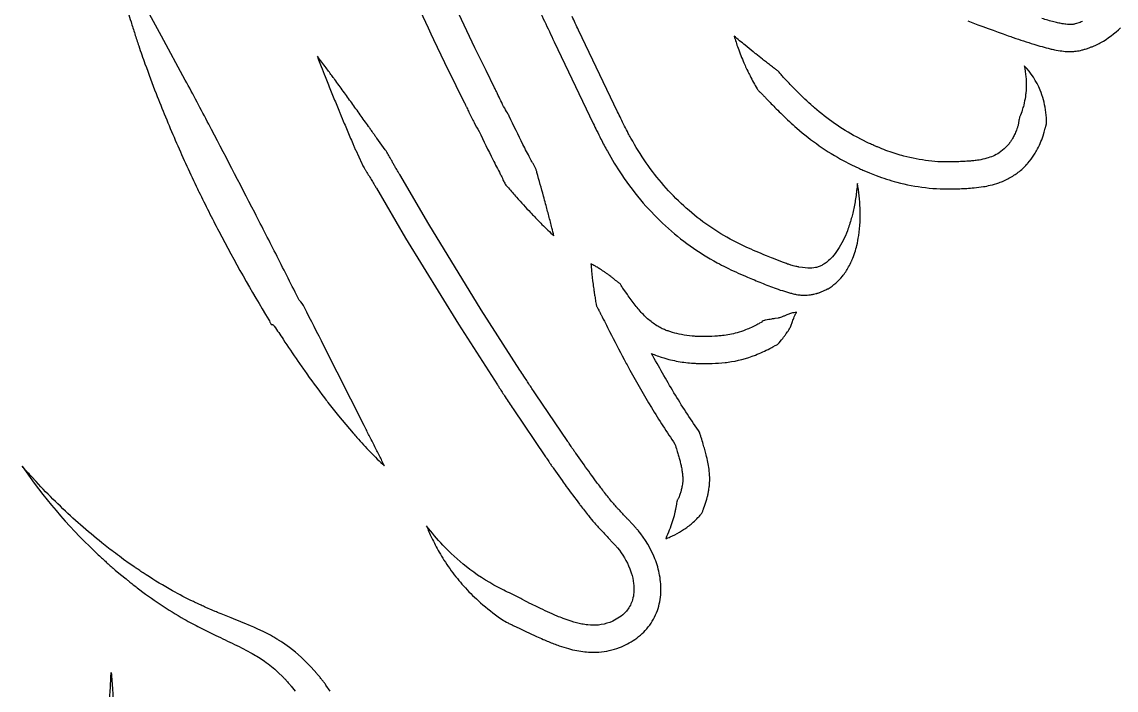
# Model space of a CAD drawing. Header units: millimetres. Extents: x 4236 to 5436, y 1579 to 2339.
# Drawn here: x 4937.4 to 5004.5, y 1959.5 to 2000.5 of the extents above; entities that cross this region are included whole.
import ezdxf

# ---------------------------------------------------------------- set-up
doc = ezdxf.new("R2010")
doc.units = ezdxf.units.MM
doc.layers.add('Default', color=70, linetype='Continuous')

msp = doc.modelspace()

# ---------------------------------------------------------------- linework, layer by layer
at = {"layer": 'Default'}
for points in [[(4960.029, 2005.12, 0.007928), (4962.613, 1999.416), (4963.288, 1998.002), (4963.975, 1996.596), (4964.492, 1995.56, -0.003726), (4964.598, 1995.346, -0.004687), (4964.627, 1995.286, -0.007498), (4964.652, 1995.229, 0.004373), (4964.775, 1994.962, 0.01327), (4965.094, 1994.325, 0.015524), (4965.406, 1993.784, 0.007639), (4966.248, 1992.054, 0.003034), (4966.701, 1991.173, -0.002591), (4966.758, 1991.063, -0.007004), (4966.814, 1990.952, -0.005229), (4966.839, 1990.896, -0.002396), (4966.863, 1990.839, 0.003183), (4966.912, 1990.724, 0.059899), (4967.048, 1990.499, 0.004616), (4967.119, 1990.414, -0.001564), (4967.201, 1990.318, 0.004044), (4967.7, 1989.747, 0.008247), (4968.553, 1988.816, 0.001405), (4968.727, 1988.632, 0.00505), (4969.256, 1988.088, 0.008993), (4969.985, 1987.379, 0.00374), (4969.867, 1987.874, 0.003878), (4969.678, 1988.609, 0.001984), (4969.482, 1989.338, 0.001432), (4969.35, 1989.821, 0.001053), (4968.948, 1991.259, -0.003641), (4968.932, 1991.318, 0.002671), (4968.907, 1991.408, 0.007432), (4968.881, 1991.496, 0.023508), (4968.848, 1991.581, 0.035764), (4968.761, 1991.74, 0.003259), (4968.712, 1991.816, -0.002465), (4968.679, 1991.867, -0.005957), (4968.632, 1991.944, -0.00767), (4968.574, 1992.05, -0.002019), (4968.532, 1992.13, -0.003028), (4968.092, 1992.987, -0.008063), (4967.252, 1994.714), (4967.225, 1994.773), (4967.191, 1994.826, -0.013607), (4966.971, 1995.199, -0.013104), (4966.728, 1995.668, -0.007274), (4966.533, 1996.084, 0.009077), (4966.465, 1996.232, 0.004122), (4966.355, 1996.453), (4965.829, 1997.509), (4965.149, 1998.901), (4964.482, 2000.299, -0.007736), (4961.924, 2005.944, -0.006207)], [(4968.816, 2001.794, 0.000915), (4970.007, 1999.281), (4972.402, 1994.266, 0.001891), (4972.607, 1993.843, 0.004345), (4972.871, 1993.312, 0.009225), (4973.264, 1992.572, 0.021299), (4974.143, 1991.129, 0.032157), (4975.47, 1989.392, 0.027021), (4976.829, 1987.999, 0.030209), (4978.344, 1986.772, 0.02988), (4979.998, 1985.737, 0.009333), (4980.538, 1985.455, 0.015372), (4981.742, 1984.905, 0.000386), (4982.173, 1984.725, 0.001688), (4982.605, 1984.545, 0.003554), (4983.044, 1984.368, 0.005226), (4983.496, 1984.195, 0.022629), (4984.501, 1983.877, -0.002389), (4984.599, 1983.852, 0.008829), (4984.732, 1983.819, 0.000236), (4984.802, 1983.805, 0.00252), (4984.871, 1983.791, 0.010852), (4985.012, 1983.768, 0.020589), (4985.232, 1983.748, 0.039091), (4985.612, 1983.759, 0.002689), (4985.728, 1983.774, 0.007829), (4985.844, 1983.793, 0.014034), (4985.921, 1983.81), (4986.075, 1983.845, 0.006474), (4986.132, 1983.862, 0.002708), (4986.226, 1983.893, -0.003971), (4986.301, 1983.917, 0.010678), (4986.375, 1983.944), (4986.518, 1984.006, 0.008021), (4986.607, 1984.046, 0.003846), (4986.726, 1984.109, -0.001861), (4986.793, 1984.145, 0.090776), (4987.675, 1984.91, 0.044962), (4988.055, 1985.477, 0.019091), (4988.232, 1985.831, 0.003647), (4988.259, 1985.89, 0.025997), (4988.439, 1986.37, 0.016981), (4988.557, 1986.793, 0.020228), (4988.676, 1987.398, 0.048879), (4988.763, 1989.077, 0.032713), (4988.594, 1990.595, -0.003149), (4988.571, 1990.363, -0.014589), (4988.466, 1989.559, -0.020151), (4988.307, 1988.773, -0.008908), (4988.222, 1988.443, -0.023514), (4987.981, 1987.696, -0.024276), (4987.719, 1987.092, -0.031364), (4987.402, 1986.538, -0.037894), (4987.062, 1986.095, -0.041222), (4986.749, 1985.8, -0.019475), (4986.64, 1985.717, -0.012438), (4986.547, 1985.656, -0.008374), (4986.454, 1985.6, -0.017207), (4986.36, 1985.551, -0.016859), (4986.246, 1985.502, -0.010222), (4986.151, 1985.467, -0.017616), (4986.036, 1985.437, -0.084761), (4985.548, 1985.411), (4985.224, 1985.447), (4985.012, 1985.473, -0.006186), (4984.953, 1985.483, 0.002057), (4984.811, 1985.511, -0.010723), (4984.666, 1985.548, -0.008016), (4984.519, 1985.591, -0.007099), (4984.319, 1985.657, -0.003211), (4984.065, 1985.747, -0.007169), (4983.444, 1985.988, -0.002532), (4983.022, 1986.162, -0.00072), (4982.387, 1986.428, -0.007775), (4981.773, 1986.697, -0.017389), (4980.789, 1987.189, -0.030051), (4979.305, 1988.117, -0.030093), (4977.944, 1989.22, -0.027125), (4976.718, 1990.477, -0.028426), (4975.64, 1991.867, -0.024284), (4974.71, 1993.373, -0.004279), (4974.55, 1993.666, -0.00902), (4974.092, 1994.569, -0.001887), (4973.894, 1994.98), (4971.5, 1999.992, -0.000267), (4971.103, 2000.827, -0.001377)], [(4943.895, 2001.061, 0.001726), (4944.06, 2000.501, 0.00036), (4944.177, 2000.13, 0.001053), (4944.295, 1999.759, 0.002095), (4944.415, 1999.39, 0.003147), (4944.538, 1999.023, 0.005069), (4944.918, 1997.925, 0.007092), (4945.597, 1996.109, 0.009676), (4946.776, 1993.249, 0.009439), (4948.06, 1990.434, 0.001286), (4948.227, 1990.086, 0.007701), (4949.443, 1987.667, 0.016943), (4952.514, 1982.235, 0.019024), (4952.572, 1982.098, 0.003065), (4952.604, 1982.038, 0.395089), (4952.755, 1981.943, 0.002195), (4952.769, 1981.93, -0.129192), (4952.842, 1981.849, -0.013759), (4953.385, 1981.047, 0.00578), (4954.293, 1979.703, 0.002539), (4954.69, 1979.135, 0.009186), (4955.92, 1977.455, 0.000761), (4956.132, 1977.18, 0.002575), (4956.453, 1976.769, 0.004717), (4956.78, 1976.362), (4957.222, 1975.825), (4957.675, 1975.296, 0.002021), (4957.905, 1975.035, 0.009615), (4958.732, 1974.139, 0.014032), (4959.601, 1973.281, 0.001135), (4959.447, 1973.594, 0.001729), (4959.135, 1974.215, 0.000679), (4958.666, 1975.14, -0.001026), (4958.355, 1975.755), (4955.886, 1980.651, 0.002928), (4954.689, 1982.991, 0.105047), (4954.371, 1983.433, 0.002186), (4953.015, 1986.126, 0.001097), (4951.642, 1988.807, 0.002125), (4948.824, 1994.23, 0.000518), (4948.11, 1995.583, 0.001103), (4947.39, 1996.935), (4945.935, 1999.631), (4945.202, 2000.979, -0.002243)], [(4995.371, 2000.559, 0.006907), (4997.841, 1999.649, 0.000869), (4998.154, 1999.541, 0.003248), (4998.781, 1999.328, 0.006146), (4999.419, 1999.124, 0.013993), (5000.413, 1998.85, 0.007984), (5000.675, 1998.791, 0.018974), (5001.139, 1998.713, 0.026471), (5001.548, 1998.68, 0.009125), (5001.685, 1998.679, 0.014874), (5001.855, 1998.687, 0.016269), (5001.999, 1998.702, 0.036058), (5002.375, 1998.776, 0.006348), (5002.471, 1998.803, 0.003788), (5002.565, 1998.832, 0.000789), (5002.705, 1998.876, -0.003162), (5002.8, 1998.905, 0.001937), (5002.891, 1998.941, 0.002515), (5002.983, 1998.978, 0.007656), (5003.163, 1999.054, 0.01124), (5003.34, 1999.137, 0.014924), (5003.512, 1999.228, 0.067088), (5004.732, 2000.136, -0.00306)], [(5002.395, 2000.524, -0.002847), (5002.246, 2000.463), (5001.955, 2000.374, 0.005891), (5001.859, 2000.353, -0.016942), (5001.786, 2000.342, -0.023018), (5001.693, 2000.333, -0.021566), (5001.56, 2000.334, -0.018295), (5001.38, 2000.349, -0.018581), (5001.079, 2000.396, -0.011536), (5000.794, 2000.459, -0.002788), (5000.647, 2000.495, -0.011252), (4999.903, 2000.705, -0.007897)], [(4956.279, 1959.483), (4956.013, 1959.854, 0.008241), (4955.946, 1959.947, 0.007277), (4955.842, 1960.083, 0.000661), (4955.735, 1960.217, -0.002813), (4955.664, 1960.307, 0.001474), (4955.593, 1960.396, 0.006151), (4955.52, 1960.485, 0.010796), (4955.445, 1960.571), (4955.103, 1960.955, 0.002456), (4955.022, 1961.037, 0.001182), (4954.9, 1961.159, -0.001116), (4954.819, 1961.241), (4954.615, 1961.443, 0.00517), (4954.554, 1961.504, 0.012192), (4954.489, 1961.562), (4954.137, 1961.864), (4953.96, 1962.014), (4953.773, 1962.152), (4953.348, 1962.458, 0.002603), (4953.25, 1962.52, 0.001297), (4953.103, 1962.611, -0.001124), (4953.005, 1962.672), (4952.808, 1962.794, 0.004909), (4952.733, 1962.835, 0.001323), (4952.607, 1962.903), (4952.205, 1963.117), (4951.799, 1963.308), (4951.596, 1963.402), (4951.394, 1963.487), (4950.99, 1963.656, 0.000768), (4950.791, 1963.737, 0.000891), (4950.195, 1963.974, -0.001326), (4949.802, 1964.131, -0.002814), (4949.366, 1964.309, 0.000535), (4949.22, 1964.369, -0.001477), (4949.124, 1964.409, -0.002867), (4949.028, 1964.45), (4948.647, 1964.617, -0.007329), (4948.362, 1964.744, -0.002474), (4948.174, 1964.832, -0.000067), (4947.893, 1964.966, -0.01541), (4946.602, 1965.635, -0.015503), (4944.992, 1966.604, -0.002605), (4944.731, 1966.779, -0.000662), (4944.471, 1966.956, 0.001036), (4944.298, 1967.074), (4943.95, 1967.311), (4943.61, 1967.557, -0.004642), (4943.102, 1967.932, -0.006188), (4942.269, 1968.577, -0.022715), (4939.729, 1970.807, -0.01173), (4938.53, 1972.009), (4938.239, 1972.319), (4937.952, 1972.632, -0.005001), (4937.383, 1973.266, 0.05251), (4941.816, 1968.059, 0.002017), (4942.13, 1967.765, 0.004904), (4942.607, 1967.329, 0.006902), (4943.094, 1966.905), (4943.423, 1966.625), (4943.759, 1966.355, -0.000422), (4943.927, 1966.22, 0.000717), (4944.18, 1966.017, 0.003143), (4944.434, 1965.815, 0.032982), (4947.329, 1963.892, 0.011473), (4948.288, 1963.374, 0.006684), (4949.259, 1962.895, 0.000948), (4950.411, 1962.349, -0.006733), (4950.964, 1962.072, -0.01025), (4951.496, 1961.784, -0.022979), (4952.246, 1961.314, -0.04043), (4953.069, 1960.642), (4953.384, 1960.341, -0.003924), (4953.433, 1960.287, 0.003362), (4953.482, 1960.232), (4953.645, 1960.05, 0.000974), (4953.743, 1959.941, -0.001601), (4953.809, 1959.868, -0.003283), (4953.873, 1959.794), (4954.119, 1959.486, -0.009155)], [(4942.716, 1958.739, 0.01315), (4942.802, 1959.794, 0.004978), (4942.83, 1960.383, 0.001639), (4942.839, 1960.619, -0.015569), (4942.932, 1959.558, -0.009061), (4942.966, 1958.728, -0.02415)]]:
    msp.add_lwpolyline(points, format="xyb", dxfattribs=at)
for points in [[(5000.152, 1994.127, 0.009102), (5000.167, 1994.186, 0.02952), (5000.189, 1994.32, 0.04105), (5000.193, 1994.456, 0.027145), (5000.128, 1995.116, 0.059323), (4999.8, 1996.309, 0.098887), (4998.823, 1997.804, -0.027795), (4998.923, 1997.12, -0.046433), (4998.923, 1996.16, -0.010962), (4998.894, 1995.918, -0.027906), (4998.791, 1995.401, -0.014981), (4998.7, 1995.084, -0.023847), (4998.557, 1994.693, 0.001972), (4998.531, 1994.619, 0.031125), (4998.502, 1994.468), (4998.479, 1994.295, -0.018761), (4998.457, 1994.201, -0.001588), (4998.427, 1994.097, 0.005012), (4998.403, 1994.015, -0.004033), (4998.375, 1993.934, -0.017911), (4998.267, 1993.661, -0.024091), (4998.139, 1993.402, -0.011408), (4998.033, 1993.229, -0.015942), (4997.93, 1993.081, -0.033143), (4997.764, 1992.883, -0.014946), (4997.684, 1992.796, -0.055361), (4997.291, 1992.477, -0.045185), (4996.911, 1992.272, -0.032953), (4996.523, 1992.135, -0.027111), (4996.055, 1992.031, -0.007834), (4995.875, 1992.005, -0.009475), (4995.597, 1991.973, -0.00714), (4995.31, 1991.951, -0.006388), (4994.915, 1991.931, -0.002981), (4994.507, 1991.918), (4994.404, 1991.915), (4994.307, 1991.915), (4994.115, 1991.914, -0.007603), (4994.018, 1991.913, -0.00692), (4993.874, 1991.916, -0.001057), (4993.73, 1991.922), (4993.537, 1991.929), (4993.345, 1991.944), (4993.153, 1991.959), (4992.962, 1991.981, -0.036206), (4991.444, 1992.271, -0.011435), (4990.978, 1992.406, -0.02125), (4989.969, 1992.772, -0.000722), (4989.878, 1992.81, -0.00114), (4989.787, 1992.849, -0.004108), (4989.604, 1992.928, -0.001421), (4989.466, 1992.989, -0.003913), (4989.328, 1993.052, -0.004346), (4989.239, 1993.094), (4988.885, 1993.263), (4988.537, 1993.444, -0.055461), (4985.957, 1995.238, -0.00437), (4985.734, 1995.436, -0.014762), (4984.791, 1996.339, -0.000757), (4984.72, 1996.411, -0.003701), (4984.221, 1996.927, 0.003446), (4984.152, 1997, -0.002216), (4984.083, 1997.073, -0.008222), (4983.999, 1997.166, -0.011656), (4983.921, 1997.264, 0.001874), (4983.844, 1997.363, 0.020584), (4983.761, 1997.457, 0.03454), (4983.685, 1997.524, -0.000616), (4983.519, 1997.645, -0.002498), (4983.271, 1997.83, -0.004849), (4983.024, 1998.019, -0.004743), (4982.776, 1998.209, -0.00204), (4982.365, 1998.533, -0.001182), (4982.201, 1998.665, -0.002616), (4981.708, 1999.069, -0.001054), (4981.044, 1999.621, 0.016926), (4981.276, 1998.894, 0.017706), (4981.64, 1997.982, 0.004769), (4981.705, 1997.831, 0.007547), (4981.868, 1997.484, 0.001936), (4982.013, 1997.189, 0.012544), (4982.448, 1996.392, 0.030311), (4982.514, 1996.306, 0.020089), (4982.626, 1996.189, 0.000787), (4982.745, 1996.078, -0.008132), (4982.84, 1995.982, -0.002935), (4982.951, 1995.864, 0.002903), (4983.026, 1995.785, 0.001683), (4983.318, 1995.481, 0.00271), (4983.616, 1995.177, 0.005012), (4983.996, 1994.799, 0.01443), (4984.873, 1993.99, 0.055983), (4987.755, 1991.987), (4988.146, 1991.784), (4988.544, 1991.594, 0.003576), (4988.644, 1991.547, 0.00355), (4988.79, 1991.48, 0.00131), (4988.938, 1991.415, 0.00363), (4989.137, 1991.328, 0.001826), (4989.339, 1991.243, 0.007282), (4989.75, 1991.082, 0.025682), (4991.018, 1990.674, 0.036475), (4992.771, 1990.339), (4992.994, 1990.314), (4993.217, 1990.296), (4993.44, 1990.279), (4993.664, 1990.27, 0.000938), (4993.776, 1990.265, 0.002521), (4993.888, 1990.262, 0.003523), (4993.972, 1990.26, 0.008834), (4994.112, 1990.26), (4994.448, 1990.262), (4994.553, 1990.265, 0.002306), (4994.978, 1990.279, 0.004664), (4995.305, 1990.294, 0.009515), (4995.751, 1990.327, 0.017065), (4996.326, 1990.4, 0.01655), (4996.738, 1990.483, 0.026045), (4997.273, 1990.639, 0.020557), (4997.569, 1990.754, 0.041198), (4998.196, 1991.093, 0.019675), (4998.462, 1991.282, 0.047754), (4998.984, 1991.768, 0.007464), (4999.05, 1991.839, 0.038663), (4999.417, 1992.325, 0.013048), (4999.583, 1992.596, 0.026097), (4999.803, 1993.048, 0.020405), (4999.978, 1993.511), (5000.046, 1993.746), (5000.109, 1993.981, 0.003232), (5000.127, 1994.039, 0.009503)], [(4975.03, 1969.467, -0.001655), (4974.988, 1969.514), (4974.832, 1969.684), (4974.525, 1970.011, -0.000405), (4974.374, 1970.171, -0.001454), (4974.15, 1970.408, -0.003046), (4973.932, 1970.643, -0.00146), (4973.861, 1970.721, -0.005344), (4973.654, 1970.955, -0.009812), (4973.393, 1971.269, -0.000835), (4973.327, 1971.352, -0.00459), (4972.864, 1971.949, -0.002215), (4972.603, 1972.295, -0.005051), (4971.834, 1973.35), (4971.328, 1974.063, -0.001484), (4971.266, 1974.153, -0.002254), (4971.142, 1974.334, -0.000885), (4970.957, 1974.606, 0.00131), (4970.834, 1974.788), (4968.867, 1977.692, -0.007112), (4968.501, 1978.238, -0.002371), (4968.145, 1978.792, 0.001568), (4967.907, 1979.162), (4965.534, 1982.858), (4962.313, 1988.102), (4960.534, 1991.134, 0.000797), (4960.479, 1991.229, 0.000085), (4960.312, 1991.513, -0.003017), (4960.202, 1991.703, -0.00532), (4960.095, 1991.895, 0.001508), (4959.991, 1992.089, 0.003697), (4959.913, 1992.234, 0.006586), (4959.831, 1992.377, 0.009464), (4959.745, 1992.517, 0.012292), (4959.653, 1992.654), (4959.13, 1993.368, -0.001658), (4959.065, 1993.457, -0.00245), (4958.938, 1993.637, -0.000635), (4958.748, 1993.909, 0.001895), (4958.621, 1994.089, -0.000361), (4958.365, 1994.449, 0.000957), (4957.853, 1995.17, 0.001734), (4957.595, 1995.529, 0.001677), (4957.076, 1996.247, 0.000938), (4956.552, 1996.964, -0.000626), (4956.419, 1997.142, -0.000504), (4956.021, 1997.678, 0.001495), (4955.755, 1998.034, 0.002857), (4955.485, 1998.389, 0.001458), (4955.563, 1998.181, 0.002228), (4955.723, 1997.767, 0.000925), (4955.967, 1997.147, -0.001224), (4956.129, 1996.733, 0.000998), (4956.462, 1995.908, 0.001729), (4956.799, 1995.086, 0.000877), (4956.883, 1994.88, 0.001796), (4957.139, 1994.264, -0.000671), (4957.484, 1993.444, 0.000811), (4957.658, 1993.034, 0.001611), (4957.746, 1992.83, 0.002823), (4957.835, 1992.627), (4958.205, 1991.819, 0.015295), (4958.306, 1991.623, 0.008143), (4958.389, 1991.479, 0.005268), (4958.476, 1991.338, 0.002887), (4958.654, 1991.059, -0.006784), (4958.827, 1990.776, -0.002203), (4958.995, 1990.49, 0.001586), (4959.107, 1990.299), (4960.896, 1987.25), (4964.134, 1981.979), (4966.522, 1978.259, -0.00078), (4966.642, 1978.073, 0.000012), (4967, 1977.515, 0.00314), (4967.241, 1977.145, 0.005474), (4967.489, 1976.778), (4969.477, 1973.844, -0.000647), (4969.539, 1973.753, -0.000528), (4969.725, 1973.477, 0.001534), (4969.85, 1973.294, 0.002948), (4969.976, 1973.112), (4970.49, 1972.388, 0.001416), (4970.75, 1972.026, 0.005845), (4971.548, 1970.948, 0.000533), (4971.616, 1970.859, 0.005066), (4972.101, 1970.237, 0.011582), (4972.48, 1969.786, 0.004562), (4972.712, 1969.528, 0.001064), (4972.789, 1969.443, 0.002345), (4973.02, 1969.196, 0.000791), (4973.325, 1968.874), (4973.621, 1968.558), (4973.779, 1968.386, 0.001874), (4973.825, 1968.333, -0.005797), (4973.886, 1968.263, -0.080199), (4974.643, 1966.982, -0.016797), (4974.734, 1966.723, -0.046736), (4974.877, 1966.068, -0.041835), (4974.895, 1965.601, -0.008335), (4974.889, 1965.518, -0.049706), (4974.809, 1965.086, -0.096825), (4974.479, 1964.442, -0.017658), (4974.392, 1964.339, -0.057505), (4974.013, 1964.011, -0.038668), (4973.607, 1963.777, -0.021639), (4973.412, 1963.694, -0.065425), (4972.717, 1963.533, -0.052598), (4972.059, 1963.539, -0.021648), (4971.694, 1963.594, -0.029258), (4971.041, 1963.763, -0.014375), (4970.566, 1963.93, -0.008081), (4970.183, 1964.084, -0.007779), (4969.602, 1964.341, -0.002478), (4969.01, 1964.618), (4968.569, 1964.826, -0.002582), (4968.474, 1964.872, -0.003376), (4968.404, 1964.907, -0.012475), (4968.242, 1964.993), (4968.014, 1965.123, 0.005361), (4967.832, 1965.226, 0.015994), (4967.504, 1965.388, -0.018517), (4966.559, 1965.846, -0.04552), (4964.608, 1967.115, -0.037038), (4963.18, 1968.433, -0.022514), (4962.175, 1969.607, 0.015405), (4962.49, 1968.893, 0.015918), (4962.956, 1967.996, 0.010761), (4963.249, 1967.511, 0.027341), (4963.978, 1966.487, 0.012711), (4964.346, 1966.045, 0.024282), (4965.233, 1965.131, 0.006498), (4965.491, 1964.897, 0.024702), (4966.724, 1963.923, 0.030598), (4967.072, 1963.713, 0.010163), (4967.279, 1963.609, 0.005002), (4967.488, 1963.512), (4967.904, 1963.312), (4968.308, 1963.121, 0.002319), (4968.913, 1962.839, 0.004849), (4969.329, 1962.652, 0.011599), (4969.976, 1962.386, 0.008006), (4970.311, 1962.264, 0.017742), (4970.893, 1962.084, 0.039516), (4971.886, 1961.895, 0.045896), (4972.743, 1961.876, 0.073873), (4974, 1962.149, 0.031205), (4974.493, 1962.372, 0.028111), (4974.956, 1962.652, 0.074944), (4975.776, 1963.417, 0.08158), (4976.33, 1964.419, 0.072579), (4976.546, 1965.518, 0.057518), (4976.47, 1966.586, 0.046361), (4976.184, 1967.581, 0.08048), (4975.155, 1969.322, 0.006297), (4975.093, 1969.395, 0.001899)], [(4979.173, 1970.699, -0.005017), (4979.193, 1970.757), (4979.28, 1970.992), (4979.359, 1971.246, 0.006636), (4979.38, 1971.322, 0.002529), (4979.403, 1971.414, -0.002154), (4979.43, 1971.521, 0.004249), (4979.452, 1971.63, -0.000882), (4979.47, 1971.723, -0.000948), (4979.482, 1971.786, 0.004966), (4979.494, 1971.849), (4979.511, 1971.981, 0.001653), (4979.52, 1972.047, 0.008327), (4979.532, 1972.164, 0.016282), (4979.537, 1972.25), (4979.542, 1972.389), (4979.541, 1972.519, 0.003538), (4979.54, 1972.583, 0.025492), (4979.5, 1973.089, 0.017498), (4979.43, 1973.51, 0.01339), (4979.325, 1973.969, 0.006703), (4979.235, 1974.298, 0.00354), (4979.142, 1974.614, -0.000472), (4979.019, 1975.019, -0.002838), (4978.961, 1975.215), (4978.923, 1975.346), (4978.845, 1975.458, -0.016163), (4977.349, 1977.77, -0.011611), (4975.977, 1980.177, 0.009256), (4976.134, 1980.109, 0.017195), (4976.494, 1979.975, 0.008072), (4976.799, 1979.879, 0.031925), (4977.726, 1979.67, 0.026007), (4978.659, 1979.571, 0.006096), (4978.891, 1979.561, 0.018331), (4979.693, 1979.566, 0.01325), (4980.483, 1979.622, 0.00715), (4980.665, 1979.643, 0.060952), (4982.346, 1980.081, 0.025422), (4983.224, 1980.483, 0.000124), (4983.301, 1980.523, 0.00557), (4983.402, 1980.578), (4983.556, 1980.657, 0.148784), (4983.794, 1980.818), (4983.945, 1981.005, 0.004237), (4984.019, 1981.099, 0.004406), (4984.127, 1981.243, 0.001799), (4984.237, 1981.394), (4984.31, 1981.495, -0.001974), (4984.35, 1981.551, 0.02195), (4984.394, 1981.62, 0.016154), (4984.458, 1981.737, 0.009438), (4984.513, 1981.853, 0.019298), (4984.601, 1982.077, -0.00571), (4984.693, 1982.342, -0.017639), (4984.755, 1982.496, -0.038384), (4984.863, 1982.699, 0.02108), (4984.773, 1982.69, 0.03107), (4984.608, 1982.657, 0.029869), (4984.386, 1982.583, 0.004376), (4984.273, 1982.537, -0.001522), (4984.111, 1982.469, -0.004756), (4984.033, 1982.437, -0.008002), (4983.933, 1982.401, -0.01015), (4983.824, 1982.367, -0.014456), (4983.729, 1982.346), (4983.533, 1982.316, 0.002991), (4983.429, 1982.298, 0.001653), (4983.323, 1982.278, 0.000396), (4983.164, 1982.248), (4982.953, 1982.212, 0.044576), (4982.895, 1982.202, 0.124892), (4982.762, 1982.127, -0.018206), (4982.693, 1982.076), (4982.598, 1982.023, -0.006463), (4982.545, 1981.994, -0.002525), (4982.438, 1981.938, -0.024062), (4981.744, 1981.621, -0.023451), (4981.214, 1981.442, -0.044366), (4980.318, 1981.267, -0.005286), (4980.021, 1981.241, -0.015561), (4979.33, 1981.21, -0.01759), (4978.748, 1981.221, -0.009103), (4978.461, 1981.243, -0.024422), (4977.806, 1981.334, -0.024973), (4977.262, 1981.466, -0.008313), (4977.041, 1981.535, -0.012506), (4976.828, 1981.611, -0.010504), (4976.709, 1981.66, -0.01364), (4976.56, 1981.732, -0.01748), (4976.3, 1981.878, -0.026508), (4976.013, 1982.075, -0.036473), (4975.475, 1982.556, -0.023019), (4974.974, 1983.135, -0.006082), (4974.732, 1983.453, -0.004638), (4974.491, 1983.784), (4974.218, 1984.172, -0.004353), (4974.179, 1984.226, -0.023897), (4974.113, 1984.344, 0.018729), (4974.069, 1984.421, 0.007956), (4973.903, 1984.551, 0.003518), (4973.642, 1984.762, -0.000178), (4973.481, 1984.885, 0.002735), (4973.373, 1984.966, 0.008602), (4973.209, 1985.085, 0.006259), (4973.041, 1985.201, 0.00776), (4972.756, 1985.387, 0.000904), (4972.698, 1985.422, 0.002882), (4972.58, 1985.492, 0.003616), (4972.491, 1985.544, 0.013798), (4972.262, 1985.667, 0.006798), (4972.297, 1985.232, 0.00916), (4972.39, 1984.426, 0.002436), (4972.445, 1984.028, 0.002695), (4972.474, 1983.83, 0.002486), (4972.52, 1983.533, 0.000901), (4972.577, 1983.188, 0.008993), (4972.591, 1983.115, 0.027793), (4972.613, 1983.046, 0.021448), (4972.653, 1982.973, 0.001969), (4972.712, 1982.882, -0.007485), (4972.77, 1982.777, -0.004071), (4972.802, 1982.713, 0.001447), (4972.855, 1982.606, 0.005043), (4972.887, 1982.542, 0.001681), (4973.406, 1981.518, 0.004626), (4974.294, 1979.815, 0.002435), (4974.651, 1979.153, 0.011239), (4975.968, 1976.859, 0.015306), (4977.411, 1974.626, 0.001271), (4977.526, 1974.245, -0.002054), (4977.609, 1973.97, -0.004801), (4977.685, 1973.702, -0.007833), (4977.753, 1973.442, -0.01116), (4977.809, 1973.188, -0.009932), (4977.841, 1973.009, -0.017081), (4977.875, 1972.748, -0.020529), (4977.888, 1972.495), (4977.889, 1972.413), (4977.886, 1972.33, -0.005594), (4977.879, 1972.245, 0.001983), (4977.871, 1972.186), (4977.853, 1972.067, 0.005072), (4977.829, 1971.941, -0.013045), (4977.799, 1971.816, -0.001583), (4977.784, 1971.753, -0.008083), (4977.767, 1971.691), (4977.715, 1971.526), (4977.641, 1971.331, -0.004638), (4977.607, 1971.273, 0.008601), (4977.567, 1971.207, 0.034151), (4977.536, 1971.142, 0.066532), (4977.507, 1971.002, -0.018146), (4977.479, 1970.798, -0.00668), (4977.466, 1970.726, -0.00406), (4977.451, 1970.654, -0.001569), (4977.431, 1970.557, 0.002895), (4977.41, 1970.458, -0.004102), (4977.387, 1970.359, -0.017905), (4977.243, 1969.859, -0.013283), (4977.06, 1969.347, -0.009203), (4976.845, 1968.823, 0.015686), (4977.114, 1968.93, 0.031052), (4977.686, 1969.221, 0.013053), (4977.937, 1969.378, 0.032829), (4978.464, 1969.778, 0.005287), (4978.533, 1969.839, 0.019992), (4978.821, 1970.12, 0.018378), (4978.991, 1970.306, 0.036289), (4979.052, 1970.388, 0.066501), (4979.125, 1970.55, 0.000159), (4979.154, 1970.639, -0.002834)]]:
    msp.add_lwpolyline(points, format="xyb", close=True, dxfattribs=at)

doc.saveas('drawing.dxf')
